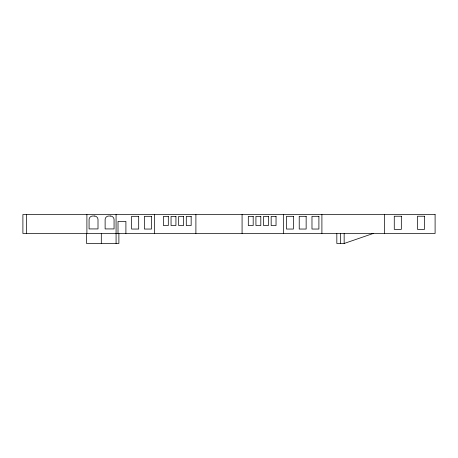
<?xml version="1.0" encoding="UTF-8"?>
<svg xmlns="http://www.w3.org/2000/svg" width="458" height="458" viewBox="0 0 458 458"><rect width="100%" height="100%" fill="white"/><g stroke="black" fill="none" stroke-linecap="round" stroke-linejoin="round"><path stroke-width="0.69" d="M336.83 233.591L336.83 243.479L344.158 243.479L373.23 233.466M384.502 214.521L384.502 233.466M344.158 233.466L344.158 243.479M340.62 233.591L340.62 243.479M321.905 214.521L321.905 233.466M283.387 214.521L283.387 233.466M242.076 214.521L242.076 233.466M195.898 214.521L195.898 233.466M154.409 214.521L154.409 233.466M125.904 233.466L125.904 221.391L118.015 221.391L118.015 233.466M118.885 233.466L118.885 243.479L86.533 243.479L86.533 233.466M116.074 214.521L116.074 243.479M101.304 233.466L101.304 243.479M86.894 214.521L86.894 233.466M26.415 214.521L26.415 233.466M435.1 214.521L22.9 214.521L22.9 233.466L435.1 233.466L435.1 214.521M94.365 216.021L92.711 216.021A3.641 3.641 0 0 0 89.07 219.663L89.07 228.931L98.006 228.931L98.006 219.663A3.641 3.641 0 0 0 94.365 216.021M110.418 216.021L108.769 216.021A3.641 3.641 0 0 0 105.122 219.663L105.122 228.931L114.065 228.931L114.065 219.657A3.641 3.641 0 0 0 110.418 216.021M401.328 216.222L394.269 216.222L394.269 229.349L401.328 229.349L401.328 216.222M424.532 216.222L417.473 216.222L417.473 229.349L424.532 229.349L424.532 216.222M138.688 216.313L131.606 216.313L131.606 229.046L138.688 229.046L138.688 216.313M151.489 216.313L144.407 216.313L144.407 229.046L151.489 229.046L151.489 216.313M293.389 216.313L286.468 216.313L286.468 229.046L293.389 229.046L293.389 216.313M306.144 216.313L299.223 216.313L299.223 229.046L306.144 229.046L306.144 216.313M318.9 216.313L311.978 216.313L311.978 229.046L318.9 229.046L318.9 216.313M168.309 216.382L163.437 216.382L163.437 225.548L168.309 225.548L168.309 216.382M175.929 216.382L171.052 216.382L171.052 225.548L175.929 225.548L175.929 216.382M183.544 216.382L178.672 216.382L178.672 225.548L183.544 225.548L183.544 216.382M191.163 216.382L186.286 216.382L186.286 225.548L191.163 225.548L191.163 216.382M253.188 216.382L248.31 216.382L248.31 225.548L253.188 225.548L253.188 216.382M260.802 216.382L255.93 216.382L255.93 225.548L260.802 225.548L260.802 216.382M268.422 216.382L263.545 216.382L263.545 225.548L268.422 225.548L268.422 216.382M276.037 216.382L271.165 216.382L271.165 225.548L276.037 225.548L276.037 216.382"/></g></svg>
